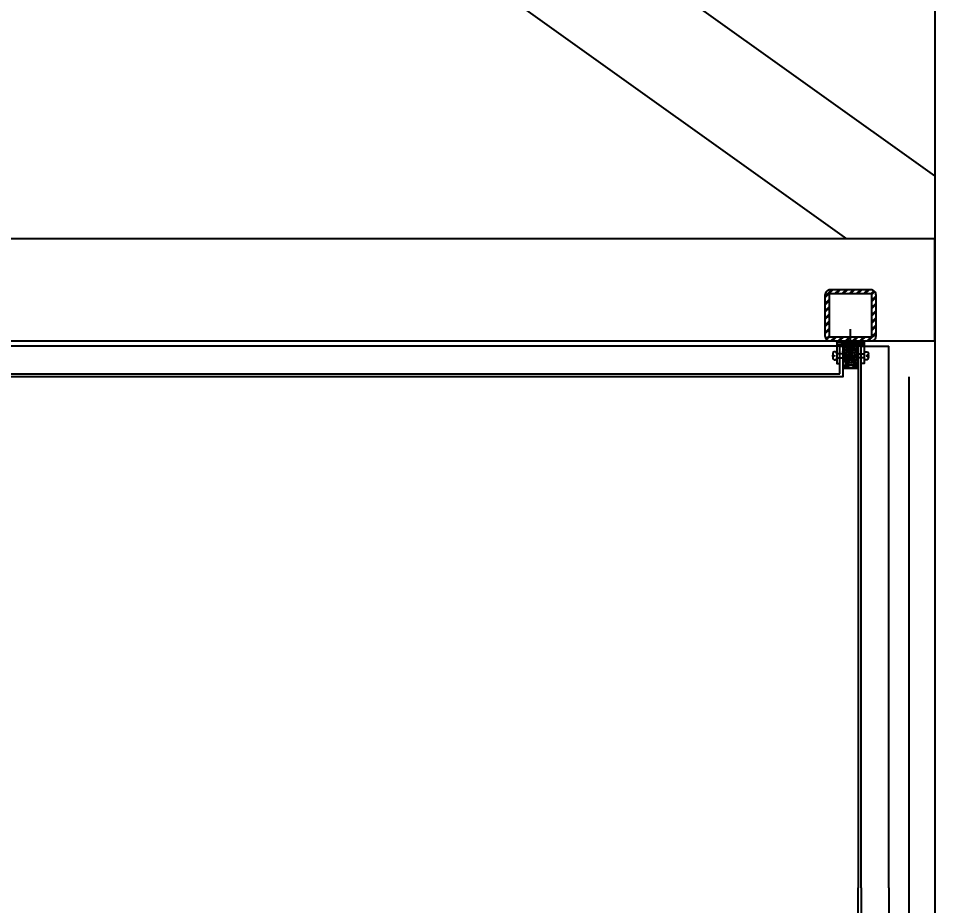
# Model space of a CAD drawing. Header units: millimetres. Extents: x 434053 to 1059003, y -2417481 to 936527.
# Drawn here: x 537435 to 538346, y -2236053 to -2235185 of the extents above; entities that cross this region are included whole.
import ezdxf

# ---------------------------------------------------------------- set-up
doc = ezdxf.new("R2010")
doc.units = ezdxf.units.MM
doc.header["$LTSCALE"] = 1000
doc.header["$MEASUREMENT"] = 0
for name, pattern in [('CENTER', [2, 1.25, -0.25, 0.25, -0.25]), ('HIDDEN', [9.525, 6.35, -3.175]), ('HIDDEN2', [4.7625, 3.175, -1.5875])]:
    doc.linetypes.add(name, pattern=pattern)
doc.layers.get('Defpoints').update_dxf_attribs({"color": 6})
for name, color, linetype in [('ALUM', 1, 'Continuous'), ('ALUM-V', 11, 'Continuous'), ('ELASTOMER', 6, 'Continuous'), ('ELASTOMER-V', 241, 'Continuous'), ('ELASTROMER-V', 241, 'Continuous'), ('EXTRUSION', 4, 'Continuous'), ('EXTRUSION-V', 141, 'Continuous'), ('EXTRUSION2', 133, 'Continuous'), ('FASTENER', 191, 'Continuous'), ('GRID', 8, 'CENTER'), ('PUB_DIM', 83, 'Continuous'), ('SILICONE', 8, 'Continuous'), ('STEEL', 3, 'Continuous'), ('STEEL-V', 71, 'Continuous')]:
    doc.layers.add(name, color=color, linetype=linetype)
doc.styles.add('_TCH_DIM_T3', font='SIMPLEX', dxfattribs={"width": 0.705882, "bigfont": 'GBCBIG'})
doc.dimstyles.new('_TCH_ARCH&&50', dxfattribs={"dimtxt": 127.5, "dimasz": 50, "dimexe": 125, "dimexo": 150, "dimgap": 61.25, "dimtad": 1, "dimdec": 0, "dimzin": 0, "dimdsep": 46, "dimtxsty": '_TCH_DIM_T3', "dimblk": 'ARCHTICK', "dimcen": 0.09, "dimclrt": 7, "dimazin": 2, "dimtfac": 1, "dimtdec": 0, "dimtix": 1, "dimtmove": 2, "dimatfit": 3, "dimfxl": 1, "dimtolj": 1, "dimtzin": 0, "dimarcsym": 0})

# ---------------------------------------------------------------- blocks, each defined once
blk = doc.blocks.new('*U525')
at = {"color": 0, "linetype": 'ByBlock'}
blk.add_lwpolyline([(-1.79, 1.29), (-3.21, 2.71, -0.198912), (-3.5, 3.41), (-3.5, 5.17, -0.198912), (-2.91, 6.59), (-2.09, 7.41, 0.198912), (-1.5, 8.83), (-1.5, 24), (-13.5, 24), (-13.5, 26.02), (13.5, 26), (13.5, 24), (1.5, 24), (1.5, 8.83, 0.198912), (2.09, 7.41), (2.91, 6.59, -0.198912), (3.5, 5.17), (3.5, 3.41, -0.198912), (3.21, 2.71), (1.79, 1.29, -0.198912), (1.09, 1), (-1.09, 1, -0.198912)], format="xyb", close=True, dxfattribs=at)
at = {"layer": 'ELASTROMER-V', "linetype": 'HIDDEN'}
blk.add_lwpolyline([(-13.5, 26.02), (13.5, 26), (13.5, 27), (-13.5, 27)], close=True, dxfattribs=at)
at = {"layer": 'EXTRUSION', "linetype": 'ByBlock'}
blk.add_lwpolyline([(-7, 0), (7, 0), (7, 1), (5.05, 1, -0.414214), (4.55, 1.5), (4.55, 5.17, 0.198912), (3.58, 7.51, -0.668179), (4.08, 8.7, 1), (4.08, 9.5, 0.668179), (3.02, 6.94, -0.198912), (3.75, 5.17), (3.75, 1.5, -0.414214), (3.25, 1), (-3.25, 1, -0.414214), (-3.75, 1.5), (-3.75, 5.17, -0.198912), (-3.02, 6.94, 0.668179), (-4.08, 9.5, 1), (-4.08, 8.7, -0.668179), (-3.58, 7.51, 0.198912), (-4.55, 5.17), (-4.55, 1.5, -0.414214), (-5.05, 1), (-7, 1)], format="xyb", close=True, dxfattribs=at)
at = {"layer": 'EXTRUSION-V', "linetype": 'HIDDEN2'}
blk.add_line((-1.5, 24), (1.5, 24), dxfattribs=at)
blk = doc.blocks.new('rivet6')
at = {"color": 0, "linetype": 'ByBlock'}
blk.add_line((0, 4), (0, -4), dxfattribs=at)
blk.add_lwpolyline([(-6, 2, 2.414214), (-8, 0, 2.414214), (-6, -2)], format="xyb", dxfattribs=at)
at = {"color": 0, "linetype": 'HIDDEN2'}
blk.add_lwpolyline([(0, 2), (-6, 2), (-6, -2), (0, -2)], dxfattribs=at)
at = {"color": 0, "linetype": 'ByBlock'}
for centre, radius, start, end in [((-8, 0), 2, 150, 210), ((-3, 0), 5, 306.8699, 53.1301)]:
    blk.add_arc(centre, radius, start, end, dxfattribs=at)
blk = doc.blocks.new('*U521')
at = {"linetype": 'ByBlock', "lineweight": -2}
for p, q in [((-5.03, 0.51), (-5.03, 0)), ((5.03, 0), (-5.03, 0)), ((-4.69, 0.86), (-3.54, 1.14)), ((4.69, 0.86), (-4.69, 0.86)), ((-3.54, 4.4), (-3.54, 1.14)), ((3.54, 1.14), (-3.54, 1.14)), ((2.66, 4.86), (-2.66, 4.86)), ((-2.33, 0.86), (-1.77, 1.14)), ((-1.77, 4.4), (-1.77, 1.14)), ((1.77, 4.4), (1.77, 1.14)), ((2.46, 0.86), (1.77, 1.14)), ((3.54, 4.4), (3.54, 1.14)), ((4.69, 0.86), (3.54, 1.14)), ((5.03, 0.51), (5.03, 0))]:
    blk.add_line(p, q, dxfattribs=at)
for centre, radius, start, end in [((-4.69, 0.51), 0.343, 90, 180), ((-2.66, 3.77), 1.09, 35.40086, 144.59914), ((0, 1.2), 3.66, 61.05941, 118.94059), ((2.66, 3.77), 1.09, 35.40086, 144.59914), ((4.69, 0.51), 0.343, 0, 90)]:
    blk.add_arc(centre, radius, start, end, dxfattribs=at)
at = {"layer": 'GRID', "ltscale": 0.5}
blk.add_line((0, 4.86), (0, -15.63), dxfattribs=at)
blk = doc.blocks.new('A$C56EA6F4E')
at = {"layer": 'ELASTOMER-V'}
h = blk.add_hatch(dxfattribs=at)
h.set_pattern_fill('HONEY', color=256, scale=10, angle=17.18331, style=0)
h.set_pattern_definition([(17.183306, (-892.7528, 15104.1027), (1.47149637, 1.58814308), [1.25, -2.5]), (137.183306, (-892.7528, 15104.1027), (-2.11112044, 0.4802817), [1.25, -2.5]), (77.183306, (-892.7528, 15104.1027), (-0.63962407, 2.06842478), [-2.5, 1.25])])
edge = h.paths.add_edge_path()
edge.add_ellipse((8025.96, 18224.07), major_axis=(5.3, 5.3), ratio=1, start_angle=0, end_angle=360)
at = {"layer": 'SILICONE'}
h = blk.add_hatch(dxfattribs=at)
h.set_pattern_fill('AR-SAND', color=256, angle=-72.81669, style=0)
h.set_pattern_definition([(324.683306, (-892.7528, 15106.1027), (1.82220888, 0.6294226), [0, -1.52, 0, -1.7, 0, -1.625]), (294.683306, (-892.7528, 15106.1027), (3.2190227, -0.857036), [0, -0.82, 0, -1.37, 0, -0.525]), (254.683306, (-893.1161, 15107.2777), (0.92541646, -2.97346867), [0, -0.5, 0, -1.8, 0, -2.35]), (244.683306, (-893.1161, 15107.2777), (1.72659915, -2.61265515), [0, -0.25, 0, -1.18, 0, -1.35])])
edge = h.paths.add_edge_path()
edge.add_line((8033.46, 18224.07), (8033.46, 18210.1))
edge.add_arc((8025.96, 18175.07), 35.82, 77.91473, 102.08527)
edge.add_line((8018.46, 18210.1), (8018.46, 18210.6))
edge.add_line((8018.46, 18210.6), (8018.46, 18223.93))
edge.add_arc((8025.96, 18224.07), 7.5, 181.0837, 359.98081)
at = {"layer": 'STEEL-V'}
h = blk.add_hatch(dxfattribs=at)
h.set_pattern_fill('Q119', color=256, scale=10, angle=225, style=0, pattern_type=2)
h.set_pattern_definition([(315, (2125.326, 28741.187), (3.535534, 3.535534), []), (315, (2124.6187, 28740.48), (3.535534, 3.535534), [])])
edge = h.paths.add_edge_path(flags=16)
edge.add_line((8046.96, 18279.27), (8046.96, 18239.27))
edge.add_arc((8045.96, 18239.27), 1, -90, 0, ccw=False)
edge.add_line((8045.96, 18238.27), (8005.96, 18238.27))
edge.add_arc((8005.96, 18239.27), 1, -180, -90, ccw=False)
edge.add_line((8004.96, 18239.27), (8004.96, 18279.27))
edge.add_arc((8005.96, 18279.27), 1, 90, 180, ccw=False)
edge.add_line((8005.96, 18280.27), (8045.96, 18280.27))
edge.add_arc((8045.96, 18279.27), 1, 0, 90, ccw=False)
edge = h.paths.add_edge_path()
edge.add_line((8050.96, 18279.27), (8050.96, 18239.27))
edge.add_arc((8045.96, 18239.27), 5, -90, 0, ccw=False)
edge.add_line((8045.96, 18234.27), (8005.96, 18234.27))
edge.add_arc((8005.96, 18239.27), 5, -180, -90, ccw=False)
edge.add_line((8000.96, 18239.27), (8000.96, 18279.27))
edge.add_arc((8005.96, 18279.27), 5, 90, 180, ccw=False)
edge.add_line((8005.96, 18284.27), (8045.96, 18284.27))
edge.add_arc((8045.96, 18279.27), 5, 0, 90, ccw=False)
blk.add_line((7968.46, 9209.27), (7968.46, 18199.27))
at = {"layer": 'ALUM', "linetype": 'ByBlock'}
for points in [[(8015.46, 17699.27), (8015.46, 18229.27), (8018.46, 18229.27), (8018.46, 17699.27)], [(8015.46, 17699.27), (8015.46, 17209.77), (7988.46, 17209.77), (7988.46, 17206.77), (8018.46, 17206.77), (8018.46, 17699.27)]]:
    blk.add_lwpolyline(points, dxfattribs=at)
blk.add_lwpolyline([(8036.46, 18202.27), (8036.47, 18229.27), (8033.47, 18229.27), (8033.46, 18199.27), (10462.47, 18199.27), (10462.47, 18224.27), (10459.47, 18224.27), (10459.47, 18202.27)], close=True, dxfattribs=at)
at = {"layer": 'ALUM-V'}
for p, q in [((8015.46, 18229.27), (7988.46, 18229.27)), ((7988.46, 17699.27), (7988.46, 18229.27)), ((8036.47, 18229.27), (10449.47, 18229.27))]:
    blk.add_line(p, q, dxfattribs=at)
blk.add_lwpolyline([(7988.46, 17699.27), (7988.46, 17209.77)], dxfattribs=at)
at = {"layer": 'ELASTOMER'}
blk.add_ellipse((8025.96, 18224.07), major_axis=(5.3, 5.3), ratio=1, start_param=1.570796326794897, end_param=7.853981633974483, dxfattribs=at)
at = {"layer": 'EXTRUSION2'}
for points in [[(8015.46, 18230.27), (8034.46, 18230.27), (8034.46, 18233.27), (8012.47, 18233.27), (8012.46, 18212.27), (8015.46, 18212.27)], [(8036.47, 18230.27), (8017.47, 18230.27), (8017.47, 18233.27), (8039.46, 18233.27), (8039.47, 18212.27), (8036.47, 18212.27)]]:
    blk.add_lwpolyline(points, close=True, dxfattribs=at)
at = {"layer": 'SILICONE'}
blk.add_lwpolyline([(8033.46, 18224.07), (8033.46, 18210.1, 0.105857), (8018.46, 18210.1), (8018.46, 18210.6), (8018.46, 18223.93, 0.990421), (8033.46, 18224.07)], format="xyb", dxfattribs=at)
at = {"layer": 'STEEL'}
for points in [[(8050.96, 18279.27), (8050.96, 18239.27, -0.414214), (8045.96, 18234.27), (8005.96, 18234.27, -0.414214), (8000.96, 18239.27), (8000.96, 18279.27, -0.414214), (8005.96, 18284.27), (8045.96, 18284.27, -0.414214)], [(8046.96, 18279.27), (8046.96, 18239.27, -0.414214), (8045.96, 18238.27), (8005.96, 18238.27, -0.414214), (8004.96, 18239.27), (8004.96, 18279.27, -0.414214), (8005.96, 18280.27), (8045.96, 18280.27, -0.414214)]]:
    blk.add_lwpolyline(points, format="xyb", close=True, dxfattribs=at)
at = {"layer": 'STEEL-V'}
for p, q in [((7943.46, 18395.72), (10553.47, 20260.72)), ((8029.47, 18334.27), (10553.47, 20137.81))]:
    blk.add_line(p, q, dxfattribs=at)
for points in [[(7743.46, 20699.27), (7943.46, 20699.27), (7943.46, 9199.27), (7743.46, 9199.27)], [(10553.47, 18334.27), (10553.47, 18234.27), (7943.46, 18234.27), (7943.46, 18334.27)]]:
    blk.add_lwpolyline(points, close=True, dxfattribs=at)
at = {"layer": 'EXTRUSION2', "extrusion": (0, 0, -1), "xscale": -1, "zscale": -1}
blk.add_blockref('*U525', (-8025.96, 18207.27), dxfattribs=at)
at = {"layer": 'FASTENER', "extrusion": (0, 0, -1)}
for name, p, xscale, zscale, rotation in [('*U521', (-8025.96, 18230.27), -1, -1, 180), ('rivet6', (-8018.46, 18219.77), -0.9999999999999983, -0.9999999999999983, 359.999009052085)]:
    blk.add_blockref(name, p, dxfattribs=dict(at, xscale=xscale, zscale=zscale, rotation=rotation))
at = {"layer": 'FASTENER', "xscale": -1, "rotation": 0.000990947829019345}
blk.add_blockref('rivet6', (8033.46, 18219.77), dxfattribs=at)
blk = doc.blocks.new('_ArchTick')
at = {"color": 0, "linetype": 'ByBlock', "const_width": 0.4}
blk.add_lwpolyline([(-0.5, -0.5), (0.5, 0.5)], dxfattribs=at)
blk = doc.blocks.new('*D2281')
at = {"layer": 'Defpoints', "color": 0, "transparency": 16777216}
for p in [(535707.14, -2233474.4), (538807.14, -2233474.4), (538807.14, -2236382.9)]:
    blk.add_point(p, dxfattribs=at)
at = {"layer": 'PUB_DIM', "color": 0, "lineweight": -2, "transparency": 16777216}
for p, q in [((535707.14, -2233624.4), (535707.14, -2236507.9)), ((538807.14, -2233624.4), (538807.14, -2236507.9)), ((535707.14, -2236382.9), (538807.14, -2236382.9))]:
    blk.add_line(p, q, dxfattribs=at)
at = {"layer": 'PUB_DIM', "color": 0, "lineweight": -2, "transparency": 16777216, "xscale": 50, "yscale": 50, "zscale": 50, "rotation": 180}
blk.add_blockref('_ArchTick', (535707.14, -2236382.9), dxfattribs=at)
at = {"layer": 'PUB_DIM', "color": 0, "lineweight": -2, "transparency": 16777216, "xscale": 50, "yscale": 50, "zscale": 50}
blk.add_blockref('_ArchTick', (538807.14, -2236382.9), dxfattribs=at)
at = {"layer": 'PUB_DIM', "color": 7, "transparency": 16777216, "insert": (537257.14, -2236257.9), "char_height": 127.5, "attachment_point": 5, "style": '_TCH_DIM_T3'}
blk.add_mtext('\\A1;3100', dxfattribs=at)

msp = doc.modelspace()

# ---------------------------------------------------------------- block references
at = {"xscale": -1}
msp.add_blockref('A$C56EA6F4E', (546275.61, -2253734.93), dxfattribs=at)

# ---------------------------------------------------------------- dimensions: what is measured, and where the dimension line sits
at = {"layer": 'PUB_DIM'}
dim = msp.add_aligned_dim(p1=(535707.14, -2233474.4), p2=(538807.14, -2233474.4), distance=-2908.5, dimstyle='_TCH_ARCH&&50', dxfattribs=at)
dim.commit()
dim.dimension.update_dxf_attribs({"geometry": '*D2281', "text_midpoint": (537257.14, -2236257.9)})

doc.saveas('drawing.dxf')
